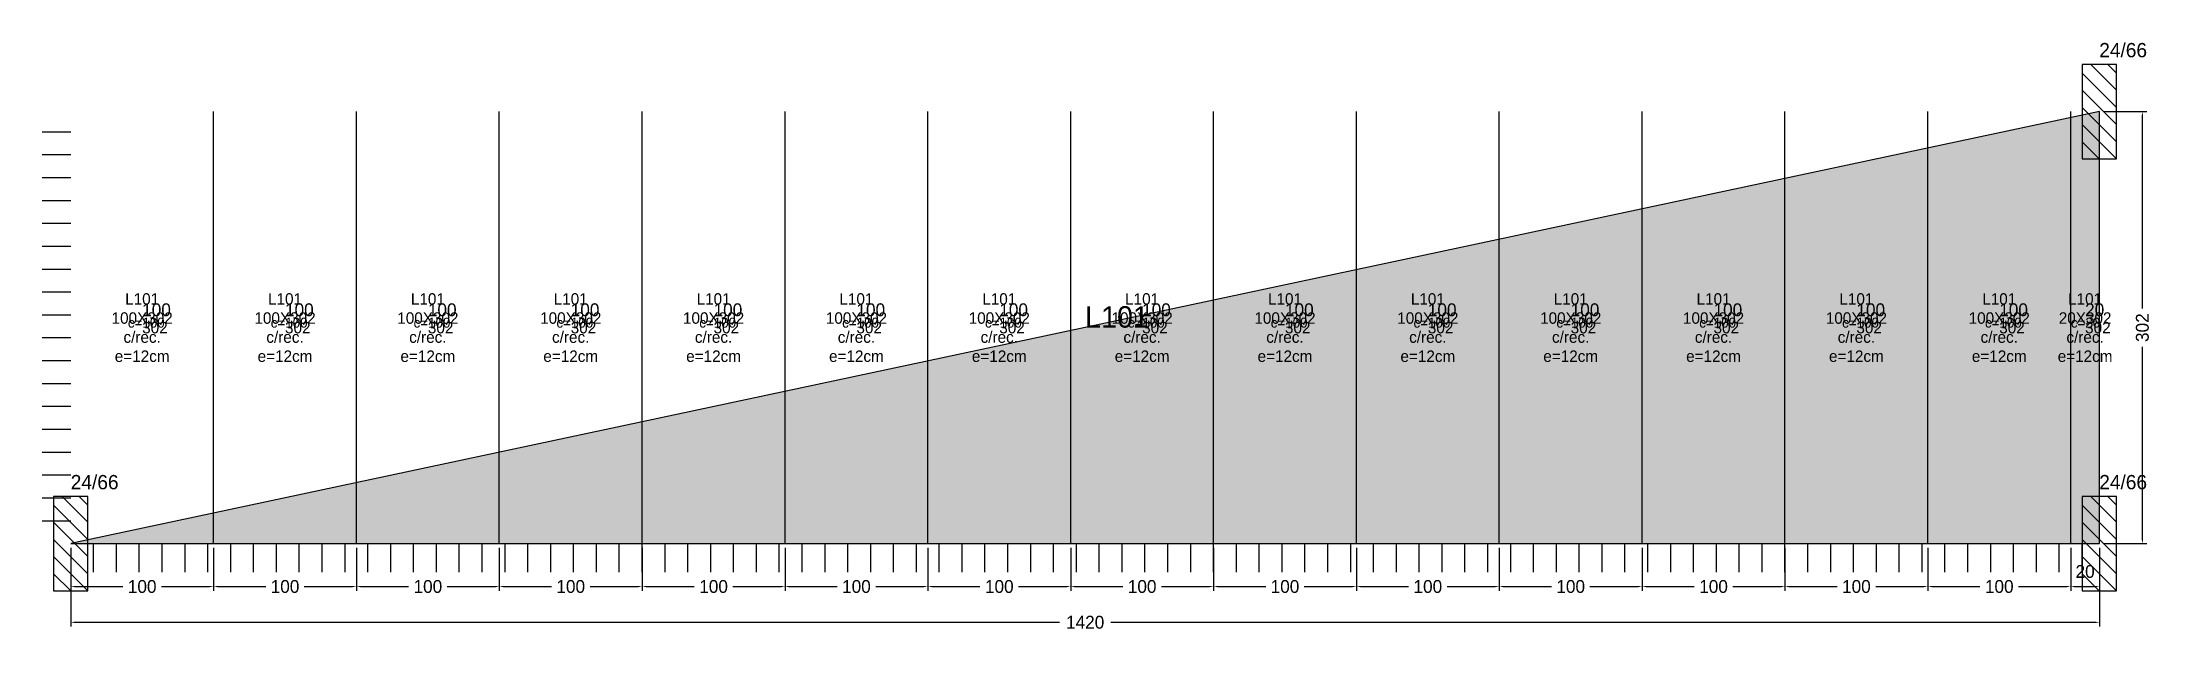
# Model space of a CAD drawing. Extents: x -10500 to 1456, y -61 to 351.
# Drawn here: x -20 to 1456, y -61 to 351 of the extents above; entities outside this region: 3.
import ezdxf

# ---------------------------------------------------------------- set-up
doc = ezdxf.new("R2010")
doc.units = 0
for name, color, linetype in [('1', 1, 'Continuous'), ('3', 3, 'Continuous'), ('4', 4, 'Continuous'), ('7', 7, 'Continuous'), ('9', 9, 'Continuous'), ('AUX00', 7, 'Continuous'), ('Hachura', 251, 'Continuous'), ('Painéis', 200, 'Continuous'), ('REAPROVEITAMENTO', 251, 'Continuous')]:
    doc.layers.add(name, color=color, linetype=linetype)
doc.dimstyles.new('COTA PAINEL-50', dxfattribs={"dimtxt": 9, "dimasz": 3, "dimexe": 3, "dimexo": 3, "dimgap": 3, "dimtad": 1, "dimdec": 1, "dimcen": 2.5, "dimclrd": 4, "dimclre": 4, "dimclrt": 240, "dimazin": 3, "dimtfac": 1, "dimtmove": 0, "dimatfit": 3})

# ---------------------------------------------------------------- blocks, each defined once
blk = doc.blocks.new('_CLOSEDFILLED')
at = {"color": 0, "linetype": 'BYBLOCK'}
blk.add_solid([(-1, 0.16), (0, 0), (-1, -0.16)], dxfattribs=at)
blk = doc.blocks.new('*D1')
at = {"color": 4}
for p, q in [((0, -3), (0, -33)), ((100, -3), (100, -33)), ((3, -30), (36.5, -30)), ((63.5, -30), (97, -30))]:
    blk.add_line(p, q, dxfattribs=at)
at = {"layer": 'Defpoints'}
for p in [(0, 0), (100, 0), (0, -30)]:
    blk.add_point(p, dxfattribs=at)
at = {"layer": 'Painéis', "color": 4, "xscale": 3, "yscale": 3, "rotation": 180}
blk.add_blockref('_CLOSEDFILLED', (0, -30), dxfattribs=at)
at = {"layer": 'Painéis', "color": 4, "xscale": 3, "yscale": 3}
blk.add_blockref('_CLOSEDFILLED', (100, -30), dxfattribs=at)
at = {"layer": 'Painéis', "color": 240, "insert": (50, -30), "char_height": 9, "attachment_point": 5}
blk.add_mtext('100', dxfattribs=at)
blk = doc.blocks.new('*D2')
at = {"color": 4}
for p, q in [((100, -3), (100, -33)), ((200, -3), (200, -33)), ((103, -30), (136.5, -30)), ((163.5, -30), (197, -30))]:
    blk.add_line(p, q, dxfattribs=at)
at = {"layer": 'Defpoints'}
for p in [(100, 0), (200, 0), (100, -30)]:
    blk.add_point(p, dxfattribs=at)
at = {"layer": 'Painéis', "color": 4, "xscale": 3, "yscale": 3, "rotation": 180}
blk.add_blockref('_CLOSEDFILLED', (100, -30), dxfattribs=at)
at = {"layer": 'Painéis', "color": 4, "xscale": 3, "yscale": 3}
blk.add_blockref('_CLOSEDFILLED', (200, -30), dxfattribs=at)
at = {"layer": 'Painéis', "color": 240, "insert": (150, -30), "char_height": 9, "attachment_point": 5}
blk.add_mtext('100', dxfattribs=at)
blk = doc.blocks.new('*D3')
at = {"color": 4}
for p, q in [((200, -3), (200, -33)), ((300, -3), (300, -33)), ((203, -30), (236.5, -30)), ((263.5, -30), (297, -30))]:
    blk.add_line(p, q, dxfattribs=at)
at = {"layer": 'Defpoints'}
for p in [(200, 0), (300, 0), (200, -30)]:
    blk.add_point(p, dxfattribs=at)
at = {"layer": 'Painéis', "color": 4, "xscale": 3, "yscale": 3, "rotation": 180}
blk.add_blockref('_CLOSEDFILLED', (200, -30), dxfattribs=at)
at = {"layer": 'Painéis', "color": 4, "xscale": 3, "yscale": 3}
blk.add_blockref('_CLOSEDFILLED', (300, -30), dxfattribs=at)
at = {"layer": 'Painéis', "color": 240, "insert": (250, -30), "char_height": 9, "attachment_point": 5}
blk.add_mtext('100', dxfattribs=at)
blk = doc.blocks.new('*D4')
at = {"color": 4}
for p, q in [((300, -3), (300, -33)), ((400, -3), (400, -33)), ((303, -30), (336.5, -30)), ((363.5, -30), (397, -30))]:
    blk.add_line(p, q, dxfattribs=at)
at = {"layer": 'Defpoints'}
for p in [(300, 0), (400, 0), (300, -30)]:
    blk.add_point(p, dxfattribs=at)
at = {"layer": 'Painéis', "color": 4, "xscale": 3, "yscale": 3, "rotation": 180}
blk.add_blockref('_CLOSEDFILLED', (300, -30), dxfattribs=at)
at = {"layer": 'Painéis', "color": 4, "xscale": 3, "yscale": 3}
blk.add_blockref('_CLOSEDFILLED', (400, -30), dxfattribs=at)
at = {"layer": 'Painéis', "color": 240, "insert": (350, -30), "char_height": 9, "attachment_point": 5}
blk.add_mtext('100', dxfattribs=at)
blk = doc.blocks.new('*D5')
at = {"color": 4}
for p, q in [((400, -3), (400, -33)), ((500, -3), (500, -33)), ((403, -30), (436.5, -30)), ((463.5, -30), (497, -30))]:
    blk.add_line(p, q, dxfattribs=at)
at = {"layer": 'Defpoints'}
for p in [(400, 0), (500, 0), (400, -30)]:
    blk.add_point(p, dxfattribs=at)
at = {"layer": 'Painéis', "color": 4, "xscale": 3, "yscale": 3, "rotation": 180}
blk.add_blockref('_CLOSEDFILLED', (400, -30), dxfattribs=at)
at = {"layer": 'Painéis', "color": 4, "xscale": 3, "yscale": 3}
blk.add_blockref('_CLOSEDFILLED', (500, -30), dxfattribs=at)
at = {"layer": 'Painéis', "color": 240, "insert": (450, -30), "char_height": 9, "attachment_point": 5}
blk.add_mtext('100', dxfattribs=at)
blk = doc.blocks.new('*D6')
at = {"color": 4}
for p, q in [((500, -3), (500, -33)), ((600, -3), (600, -33)), ((503, -30), (536.5, -30)), ((563.5, -30), (597, -30))]:
    blk.add_line(p, q, dxfattribs=at)
at = {"layer": 'Defpoints'}
for p in [(500, 0), (600, 0), (500, -30)]:
    blk.add_point(p, dxfattribs=at)
at = {"layer": 'Painéis', "color": 4, "xscale": 3, "yscale": 3, "rotation": 180}
blk.add_blockref('_CLOSEDFILLED', (500, -30), dxfattribs=at)
at = {"layer": 'Painéis', "color": 4, "xscale": 3, "yscale": 3}
blk.add_blockref('_CLOSEDFILLED', (600, -30), dxfattribs=at)
at = {"layer": 'Painéis', "color": 240, "insert": (550, -30), "char_height": 9, "attachment_point": 5}
blk.add_mtext('100', dxfattribs=at)
blk = doc.blocks.new('*D7')
at = {"color": 4}
for p, q in [((600, -3), (600, -33)), ((700, -3), (700, -33)), ((603, -30), (636.5, -30)), ((663.5, -30), (697, -30))]:
    blk.add_line(p, q, dxfattribs=at)
at = {"layer": 'Defpoints'}
for p in [(600, 0), (700, 0), (600, -30)]:
    blk.add_point(p, dxfattribs=at)
at = {"layer": 'Painéis', "color": 4, "xscale": 3, "yscale": 3, "rotation": 180}
blk.add_blockref('_CLOSEDFILLED', (600, -30), dxfattribs=at)
at = {"layer": 'Painéis', "color": 4, "xscale": 3, "yscale": 3}
blk.add_blockref('_CLOSEDFILLED', (700, -30), dxfattribs=at)
at = {"layer": 'Painéis', "color": 240, "insert": (650, -30), "char_height": 9, "attachment_point": 5}
blk.add_mtext('100', dxfattribs=at)
blk = doc.blocks.new('*D8')
at = {"color": 4}
for p, q in [((700, -3), (700, -33)), ((800, -3), (800, -33)), ((703, -30), (736.5, -30)), ((763.5, -30), (797, -30))]:
    blk.add_line(p, q, dxfattribs=at)
at = {"layer": 'Defpoints'}
for p in [(700, 0), (800, 0), (700, -30)]:
    blk.add_point(p, dxfattribs=at)
at = {"layer": 'Painéis', "color": 4, "xscale": 3, "yscale": 3, "rotation": 180}
blk.add_blockref('_CLOSEDFILLED', (700, -30), dxfattribs=at)
at = {"layer": 'Painéis', "color": 4, "xscale": 3, "yscale": 3}
blk.add_blockref('_CLOSEDFILLED', (800, -30), dxfattribs=at)
at = {"layer": 'Painéis', "color": 240, "insert": (750, -30), "char_height": 9, "attachment_point": 5}
blk.add_mtext('100', dxfattribs=at)
blk = doc.blocks.new('*D9')
at = {"color": 4}
for p, q in [((800, -3), (800, -33)), ((900, -3), (900, -33)), ((803, -30), (836.5, -30)), ((863.5, -30), (897, -30))]:
    blk.add_line(p, q, dxfattribs=at)
at = {"layer": 'Defpoints'}
for p in [(800, 0), (900, 0), (800, -30)]:
    blk.add_point(p, dxfattribs=at)
at = {"layer": 'Painéis', "color": 4, "xscale": 3, "yscale": 3, "rotation": 180}
blk.add_blockref('_CLOSEDFILLED', (800, -30), dxfattribs=at)
at = {"layer": 'Painéis', "color": 4, "xscale": 3, "yscale": 3}
blk.add_blockref('_CLOSEDFILLED', (900, -30), dxfattribs=at)
at = {"layer": 'Painéis', "color": 240, "insert": (850, -30), "char_height": 9, "attachment_point": 5}
blk.add_mtext('100', dxfattribs=at)
blk = doc.blocks.new('*D10')
at = {"color": 4}
for p, q in [((900, -3), (900, -33)), ((1000, -3), (1000, -33)), ((903, -30), (936.5, -30)), ((963.5, -30), (997, -30))]:
    blk.add_line(p, q, dxfattribs=at)
at = {"layer": 'Defpoints'}
for p in [(900, 0), (1000, 0), (900, -30)]:
    blk.add_point(p, dxfattribs=at)
at = {"layer": 'Painéis', "color": 4, "xscale": 3, "yscale": 3, "rotation": 180}
blk.add_blockref('_CLOSEDFILLED', (900, -30), dxfattribs=at)
at = {"layer": 'Painéis', "color": 4, "xscale": 3, "yscale": 3}
blk.add_blockref('_CLOSEDFILLED', (1000, -30), dxfattribs=at)
at = {"layer": 'Painéis', "color": 240, "insert": (950, -30), "char_height": 9, "attachment_point": 5}
blk.add_mtext('100', dxfattribs=at)
blk = doc.blocks.new('*D11')
at = {"color": 4}
for p, q in [((1000, -3), (1000, -33)), ((1100, -3), (1100, -33)), ((1003, -30), (1036.5, -30)), ((1063.5, -30), (1097, -30))]:
    blk.add_line(p, q, dxfattribs=at)
at = {"layer": 'Defpoints'}
for p in [(1000, 0), (1100, 0), (1000, -30)]:
    blk.add_point(p, dxfattribs=at)
at = {"layer": 'Painéis', "color": 4, "xscale": 3, "yscale": 3, "rotation": 180}
blk.add_blockref('_CLOSEDFILLED', (1000, -30), dxfattribs=at)
at = {"layer": 'Painéis', "color": 4, "xscale": 3, "yscale": 3}
blk.add_blockref('_CLOSEDFILLED', (1100, -30), dxfattribs=at)
at = {"layer": 'Painéis', "color": 240, "insert": (1050, -30), "char_height": 9, "attachment_point": 5}
blk.add_mtext('100', dxfattribs=at)
blk = doc.blocks.new('*D12')
at = {"color": 4}
for p, q in [((1100, -3), (1100, -33)), ((1200, -3), (1200, -33)), ((1103, -30), (1136.5, -30)), ((1163.5, -30), (1197, -30))]:
    blk.add_line(p, q, dxfattribs=at)
at = {"layer": 'Defpoints'}
for p in [(1100, 0), (1200, 0), (1100, -30)]:
    blk.add_point(p, dxfattribs=at)
at = {"layer": 'Painéis', "color": 4, "xscale": 3, "yscale": 3, "rotation": 180}
blk.add_blockref('_CLOSEDFILLED', (1100, -30), dxfattribs=at)
at = {"layer": 'Painéis', "color": 4, "xscale": 3, "yscale": 3}
blk.add_blockref('_CLOSEDFILLED', (1200, -30), dxfattribs=at)
at = {"layer": 'Painéis', "color": 240, "insert": (1150, -30), "char_height": 9, "attachment_point": 5}
blk.add_mtext('100', dxfattribs=at)
blk = doc.blocks.new('*D13')
at = {"color": 4}
for p, q in [((1200, -3), (1200, -33)), ((1300, -3), (1300, -33)), ((1203, -30), (1236.5, -30)), ((1263.5, -30), (1297, -30))]:
    blk.add_line(p, q, dxfattribs=at)
at = {"layer": 'Defpoints'}
for p in [(1200, 0), (1300, 0), (1200, -30)]:
    blk.add_point(p, dxfattribs=at)
at = {"layer": 'Painéis', "color": 4, "xscale": 3, "yscale": 3, "rotation": 180}
blk.add_blockref('_CLOSEDFILLED', (1200, -30), dxfattribs=at)
at = {"layer": 'Painéis', "color": 4, "xscale": 3, "yscale": 3}
blk.add_blockref('_CLOSEDFILLED', (1300, -30), dxfattribs=at)
at = {"layer": 'Painéis', "color": 240, "insert": (1250, -30), "char_height": 9, "attachment_point": 5}
blk.add_mtext('100', dxfattribs=at)
blk = doc.blocks.new('*D14')
at = {"color": 4}
for p, q in [((1300, -3), (1300, -33)), ((1400, -3), (1400, -33)), ((1303, -30), (1336.5, -30)), ((1363.5, -30), (1397, -30))]:
    blk.add_line(p, q, dxfattribs=at)
at = {"layer": 'Defpoints'}
for p in [(1300, 0), (1400, 0), (1300, -30)]:
    blk.add_point(p, dxfattribs=at)
at = {"layer": 'Painéis', "color": 4, "xscale": 3, "yscale": 3, "rotation": 180}
blk.add_blockref('_CLOSEDFILLED', (1300, -30), dxfattribs=at)
at = {"layer": 'Painéis', "color": 4, "xscale": 3, "yscale": 3}
blk.add_blockref('_CLOSEDFILLED', (1400, -30), dxfattribs=at)
at = {"layer": 'Painéis', "color": 240, "insert": (1350, -30), "char_height": 9, "attachment_point": 5}
blk.add_mtext('100', dxfattribs=at)
blk = doc.blocks.new('*D15')
at = {"color": 4}
for p, q in [((1400, -3), (1400, -33)), ((1420.2, -3), (1420.2, -33)), ((1403, -30), (1417.2, -30))]:
    blk.add_line(p, q, dxfattribs=at)
at = {"layer": 'Defpoints'}
for p in [(1400, 0), (1420.2, 0), (1400, -30)]:
    blk.add_point(p, dxfattribs=at)
at = {"layer": 'Painéis', "color": 4, "xscale": 3, "yscale": 3, "rotation": 180}
blk.add_blockref('_CLOSEDFILLED', (1400, -30), dxfattribs=at)
at = {"layer": 'Painéis', "color": 4, "xscale": 3, "yscale": 3}
blk.add_blockref('_CLOSEDFILLED', (1420.2, -30), dxfattribs=at)
at = {"layer": 'Painéis', "color": 240, "insert": (1410.1, -19.5), "char_height": 9, "attachment_point": 5}
blk.add_mtext('20', dxfattribs=at)
blk = doc.blocks.new('*D16')
at = {"color": 4}
for p, q in [((0, -3), (0, -58)), ((1420.2, -3), (1420.2, -58)), ((3, -55), (692.1, -55)), ((728.1, -55), (1417.2, -55))]:
    blk.add_line(p, q, dxfattribs=at)
at = {"layer": 'Defpoints'}
for p in [(0, 0), (1420.2, 0), (0, -55)]:
    blk.add_point(p, dxfattribs=at)
at = {"layer": 'Painéis', "color": 4, "xscale": 3, "yscale": 3, "rotation": 180}
blk.add_blockref('_CLOSEDFILLED', (0, -55), dxfattribs=at)
at = {"layer": 'Painéis', "color": 4, "xscale": 3, "yscale": 3}
blk.add_blockref('_CLOSEDFILLED', (1420.2, -55), dxfattribs=at)
at = {"layer": 'Painéis', "color": 240, "insert": (710.1, -55), "char_height": 9, "attachment_point": 5}
blk.add_mtext('1420', dxfattribs=at)
blk = doc.blocks.new('*D17')
at = {"color": 4}
for p, q in [((1423.2, 302), (1453.2, 302)), ((1450.2, 164.5), (1450.2, 299)), ((1450.2, 3), (1450.2, 137.5)), ((1423.2, 0), (1453.2, 0))]:
    blk.add_line(p, q, dxfattribs=at)
at = {"layer": 'Defpoints'}
for p in [(1420.2, 302), (1420.2, 0), (1450.2, 0)]:
    blk.add_point(p, dxfattribs=at)
at = {"layer": 'Painéis', "color": 4, "xscale": 3, "yscale": 3}
for p, rotation in [((1450.2, 302), 90), ((1450.2, 0), 270)]:
    blk.add_blockref('_CLOSEDFILLED', p, dxfattribs=dict(at, rotation=rotation))
at = {"layer": 'Painéis', "color": 240, "insert": (1450.2, 151), "char_height": 9, "attachment_point": 5, "rotation": 90}
blk.add_mtext('302', dxfattribs=at)

msp = doc.modelspace()

# ---------------------------------------------------------------- hatches: boundary and pattern name
at = {"layer": 'Hachura'}
h = msp.add_hatch(color=7, dxfattribs=at)
h.dxf.hatch_style = 1
h.paths.add_polyline_path([(0, 0), (1420.2, 0), (1420.2, 302)])

# ---------------------------------------------------------------- linework, layer by layer
msp.add_line((-9500, 0), (-9490, 0))
at = {"layer": '1'}
msp.add_line((-10500, 0), (-10490, 0), dxfattribs=at)
at = {"layer": '3'}
for p, q in [((1432, 305), (1408, 329)), ((1432, 317), (1414, 335)), ((1432, 329), (1426, 335)), ((1432, 293), (1408, 317)), ((1420.2, 302), (0, 0)), ((1432, 281), (1408, 305)), ((1420.2, 0), (1420.2, 302)), ((1432, 269), (1408, 293)), ((1420, 269), (1408, 281)), ((12, 15), (-6, 33)), ((12, 27), (6, 33)), ((1432, 15), (1414, 33)), ((1432, 27), (1426, 33)), ((12, 3), (-12, 27)), ((12, -9), (-12, 15)), ((1432, 3), (1408, 27)), ((1432, -9), (1408, 15)), ((12, -21), (-12, 3)), ((0, 0), (1420.2, 0)), ((1432, -21), (1408, 3)), ((12, -33), (-12, -9)), ((1432, -33), (1408, -9)), ((0, -33), (-12, -21)), ((1420, -33), (1408, -21))]:
    msp.add_line(p, q, dxfattribs=at)
at = {"layer": '3', "lineweight": 25}
msp.add_lwpolyline([(0, 0), (1420.2, 0), (1420.2, 302)], close=True, dxfattribs=at)
at = {"layer": '3'}
for points in [[(100, 0), (100, 302)], [(200, 0), (200, 302)], [(300, 0), (300, 302)], [(400, 0), (400, 302)], [(500, 0), (500, 302)], [(600, 0), (600, 302)], [(700, 0), (700, 302)], [(800, 0), (800, 302)], [(900, 0), (900, 302)], [(1000, 0), (1000, 302)], [(1100, 0), (1100, 302)], [(1200, 0), (1200, 302)], [(1300, 0), (1300, 302)], [(1400, 0), (1400, 302)], [(1420.2, 0), (1420.2, 302)]]:
    msp.add_lwpolyline(points, dxfattribs=at)
at = {"layer": '7'}
for points in [[(1408, 269), (1432, 269), (1432, 335), (1408, 335), (1408, 269)], [(-12, -33), (12, -33), (12, 33), (-12, 33), (-12, -33)], [(1408, -33), (1432, -33), (1432, 33), (1408, 33), (1408, -33)]]:
    msp.add_lwpolyline(points, dxfattribs=at)
at = {"layer": '9'}
for p, q in [((-20, 288), (0, 288)), ((-20, 272), (0, 272)), ((-20, 256), (0, 256)), ((-20, 240), (0, 240)), ((-20, 224), (0, 224)), ((-20, 208), (0, 208)), ((-20, 192), (0, 192)), ((-20, 176), (0, 176)), ((-20, 160), (0, 160)), ((-20, 144), (0, 144)), ((-20, 128), (0, 128)), ((-20, 112), (0, 112)), ((-20, 96), (0, 96)), ((-20, 80), (0, 80)), ((-20, 64), (0, 64)), ((-20, 48), (0, 48)), ((-20, 32), (0, 32)), ((-20, 16), (0, 16)), ((16, -20), (16, 0)), ((32, -20), (32, 0)), ((48, -20), (48, 0)), ((64, -20), (64, 0)), ((80, -20), (80, 0)), ((96, -20), (96, 0)), ((112, -20), (112, 0)), ((128, -20), (128, 0)), ((144, -20), (144, 0)), ((160, -20), (160, 0)), ((176, -20), (176, 0)), ((192, -20), (192, 0)), ((208, -20), (208, 0)), ((224, -20), (224, 0)), ((240, -20), (240, 0)), ((256, -20), (256, 0)), ((272, -20), (272, 0)), ((288, -20), (288, 0)), ((304, -20), (304, 0)), ((320, -20), (320, 0)), ((336, -20), (336, 0)), ((352, -20), (352, 0)), ((368, -20), (368, 0)), ((384, -20), (384, 0)), ((400, -20), (400, 0)), ((416, -20), (416, 0)), ((432, -20), (432, 0)), ((448, -20), (448, 0)), ((464, -20), (464, 0)), ((480, -20), (480, 0)), ((496, -20), (496, 0)), ((512, -20), (512, 0)), ((528, -20), (528, 0)), ((544, -20), (544, 0)), ((560, -20), (560, 0)), ((576, -20), (576, 0)), ((592, -20), (592, 0)), ((608, -20), (608, 0)), ((624, -20), (624, 0)), ((640, -20), (640, 0)), ((656, -20), (656, 0)), ((672, -20), (672, 0)), ((688, -20), (688, 0)), ((704, -20), (704, 0)), ((720, -20), (720, 0)), ((736, -20), (736, 0)), ((752, -20), (752, 0)), ((768, -20), (768, 0)), ((784, -20), (784, 0)), ((800, -20), (800, 0)), ((816, -20), (816, 0)), ((832, -20), (832, 0)), ((848, -20), (848, 0)), ((864, -20), (864, 0)), ((880, -20), (880, 0)), ((896, -20), (896, 0)), ((912, -20), (912, 0)), ((928, -20), (928, 0)), ((944, -20), (944, 0)), ((960, -20), (960, 0)), ((976, -20), (976, 0)), ((992, -20), (992, 0)), ((1008, -20), (1008, 0)), ((1024, -20), (1024, 0)), ((1040, -20), (1040, 0)), ((1056, -20), (1056, 0)), ((1072, -20), (1072, 0)), ((1088, -20), (1088, 0)), ((1104, -20), (1104, 0)), ((1120, -20), (1120, 0)), ((1136, -20), (1136, 0)), ((1152, -20), (1152, 0)), ((1168, -20), (1168, 0)), ((1184, -20), (1184, 0)), ((1200, -20), (1200, 0)), ((1216, -20), (1216, 0)), ((1232, -20), (1232, 0)), ((1248, -20), (1248, 0)), ((1264, -20), (1264, 0)), ((1280, -20), (1280, 0)), ((1296, -20), (1296, 0)), ((1312, -20), (1312, 0)), ((1328, -20), (1328, 0)), ((1344, -20), (1344, 0)), ((1360, -20), (1360, 0)), ((1376, -20), (1376, 0)), ((1392, -20), (1392, 0)), ((1408, -20), (1408, 0))]:
    msp.add_line(p, q, dxfattribs=at)
at = {"layer": 'Painéis', "lineweight": 18}
for p, q in [((100, 0), (100, 302)), ((200, 0), (200, 302)), ((300, 0), (300, 302)), ((400, 0), (400, 302)), ((500, 0), (500, 302)), ((600, 0), (600, 302)), ((700, 0), (700, 302)), ((800, 0), (800, 302)), ((900, 0), (900, 302)), ((1000, 0), (1000, 302)), ((1100, 0), (1100, 302)), ((1200, 0), (1200, 302)), ((1300, 0), (1300, 302)), ((1400, 0), (1400, 302)), ((1420.2, 0), (1420.2, 302))]:
    msp.add_line(p, q, dxfattribs=at)
at = {"layer": 'REAPROVEITAMENTO'}
msp.add_line((-10500, 0), (-10490, 0), dxfattribs=at)

# ---------------------------------------------------------------- texts
at = {"layer": '3'}
for s, height, p in [('24/66', 10, (1420, 340)), ('c=100', 7, (40, 151)), ('c=100', 7, (140, 151)), ('c=100', 7, (240, 151)), ('c=100', 7, (340, 151)), ('c=100', 7, (440, 151)), ('c=100', 7, (540, 151)), ('c=100', 7, (640, 151)), ('c=100', 7, (740, 151)), ('c=100', 7, (840, 151)), ('c=100', 7, (940, 151)), ('c=100', 7, (1040, 151)), ('c=100', 7, (1140, 151)), ('c=100', 7, (1240, 151)), ('c=100', 7, (1340, 151)), ('c=20', 7, (1400.1, 151)), ('24/66', 10, (0, 38)), ('24/66', 10, (1420, 38))]:
    msp.add_text(s, height=height, dxfattribs=at).set_placement(p)
at = {"layer": '4'}
for s, height, p in [('100', 9, (50, 159)), ('100', 9, (150, 159)), ('100', 9, (250, 159)), ('100', 9, (350, 159)), ('100', 9, (450, 159)), ('100', 9, (550, 159)), ('100', 9, (650, 159)), ('L101', 15, (710.1, 151)), ('100', 9, (750, 159)), ('100', 9, (850, 159)), ('100', 9, (950, 159)), ('100', 9, (1050, 159)), ('100', 9, (1150, 159)), ('100', 9, (1250, 159)), ('100', 9, (1350, 159)), ('20', 9, (1410.1, 159)), ('302', 8, (50, 147)), ('302', 8, (150, 147)), ('302', 8, (250, 147)), ('302', 8, (350, 147)), ('302', 8, (450, 147)), ('302', 8, (550, 147)), ('302', 8, (650, 147)), ('302', 8, (750, 147)), ('302', 8, (850, 147)), ('302', 8, (950, 147)), ('302', 8, (1050, 147)), ('302', 8, (1150, 147)), ('302', 8, (1250, 147)), ('302', 8, (1350, 147)), ('302', 8, (1410.1, 147))]:
    msp.add_text(s, height=height, dxfattribs=at).set_placement(p)
at = {"layer": 'AUX00', "char_height": 8, "attachment_point": 5}
for s, insert in [('\\pxqc;L101^J100X302^Jc/rec.^Je=12cm', (50, 151)), ('\\pxqc;L101^J100X302^Jc/rec.^Je=12cm', (150, 151)), ('\\pxqc;L101^J100X302^Jc/rec.^Je=12cm', (250, 151)), ('\\pxqc;L101^J100X302^Jc/rec.^Je=12cm', (350, 151)), ('\\pxqc;L101^J100X302^Jc/rec.^Je=12cm', (450, 151)), ('\\pxqc;L101^J100X302^Jc/rec.^Je=12cm', (550, 151)), ('\\pxqc;L101^J100X302^Jc/rec.^Je=12cm', (650, 151)), ('\\pxqc;L101^J100X302^Jc/rec.^Je=12cm', (750, 151)), ('\\pxqc;L101^J100X302^Jc/rec.^Je=12cm', (850, 151)), ('\\pxqc;L101^J100X302^Jc/rec.^Je=12cm', (950, 151)), ('\\pxqc;L101^J100X302^Jc/rec.^Je=12cm', (1050, 151)), ('\\pxqc;L101^J100X302^Jc/rec.^Je=12cm', (1150, 151)), ('\\pxqc;L101^J100X302^Jc/rec.^Je=12cm', (1250, 151)), ('\\pxqc;L101^J100X302^Jc/rec.^Je=12cm', (1350, 151)), ('\\pxqc;L101^J20X302^Jc/rec.^Je=12cm', (1410.1, 151))]:
    msp.add_mtext(s, dxfattribs=dict(at, insert=insert))

# ---------------------------------------------------------------- dimensions: what is measured, and where the dimension line sits
at = {"layer": 'Painéis'}
dim = msp.add_linear_dim(base=(1450.2, 0), p1=(1420.2, 0), p2=(1420.2, 302), angle=90, dimstyle='COTA PAINEL-50', dxfattribs=at)
dim.commit()
dim.dimension.update_dxf_attribs({"geometry": '*D17', "text_midpoint": (1450.2, 151)})
for base, p1, p2, picture, middle in [((0, -30), (0, 0), (100, 0), '*D1', (50, -30)), ((0, -55), (0, 0), (1420.2, 0), '*D16', (710.1, -55)), ((100, -30), (100, 0), (200, 0), '*D2', (150, -30)), ((200, -30), (200, 0), (300, 0), '*D3', (250, -30)), ((300, -30), (300, 0), (400, 0), '*D4', (350, -30)), ((400, -30), (400, 0), (500, 0), '*D5', (450, -30)), ((500, -30), (500, 0), (600, 0), '*D6', (550, -30)), ((600, -30), (600, 0), (700, 0), '*D7', (650, -30)), ((700, -30), (700, 0), (800, 0), '*D8', (750, -30)), ((800, -30), (800, 0), (900, 0), '*D9', (850, -30)), ((900, -30), (900, 0), (1000, 0), '*D10', (950, -30)), ((1000, -30), (1000, 0), (1100, 0), '*D11', (1050, -30)), ((1100, -30), (1100, 0), (1200, 0), '*D12', (1150, -30)), ((1200, -30), (1200, 0), (1300, 0), '*D13', (1250, -30)), ((1300, -30), (1300, 0), (1400, 0), '*D14', (1350, -30)), ((1400, -30), (1400, 0), (1420.2, 0), '*D15', (1410.1, -19.5))]:
    dim = msp.add_linear_dim(base=base, p1=p1, p2=p2, dimstyle='COTA PAINEL-50', dxfattribs=at)
    dim.commit()
    dim.dimension.update_dxf_attribs({"geometry": picture, "text_midpoint": middle})

doc.saveas('drawing.dxf')
